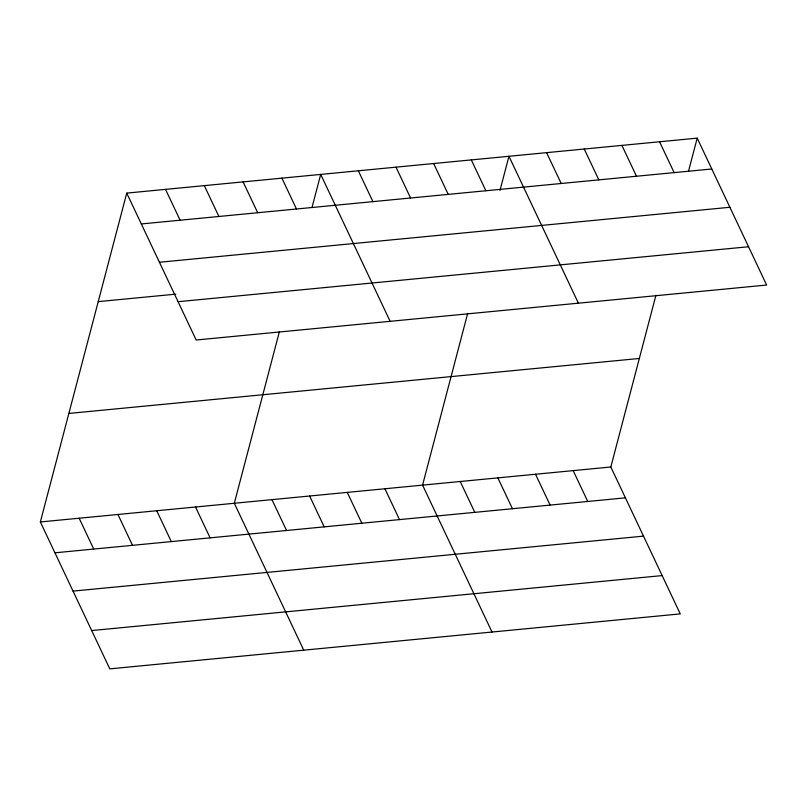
<?xml version="1.0" encoding="UTF-8"?>
<svg xmlns="http://www.w3.org/2000/svg" width="807" height="807" viewBox="0 0 807 807"><rect width="100%" height="100%" fill="white"/><g stroke="black" fill="none" stroke-linecap="round" stroke-linejoin="round"><path stroke-width="1.21" d="M655.93 295.271L610.828 466.991L680.261 613.895L109.792 668.862L40.35 521.958L126.739 193.105L697.208 138.138L766.65 285.042L196.172 340.009L126.739 193.105M279.424 331.556L234.312 503.265L303.755 650.17M312.016 207.449L320.702 174.423L390.134 321.317M467.677 313.409L422.565 485.128L492.008 632.032M499.967 190.482L508.955 156.276L578.397 303.18M688.532 171.165L697.208 138.138M141.316 223.953L711.794 168.986M159.423 262.255L729.891 207.278M98.232 301.626L175.815 294.152M178.075 301.707L748.543 246.74M68.857 413.436L639.336 358.469M40.35 521.958L610.828 466.991M54.926 552.805L625.405 497.838M73.034 591.107L643.512 536.13M91.685 630.56L662.164 575.593M659.561 141.77L674.138 172.607M621.904 145.391L636.491 176.239M584.258 149.023L598.834 179.87M546.601 152.654L561.188 183.492M471.298 159.907L485.885 190.755M433.652 163.539L448.228 194.376M573.172 470.622L587.748 501.46M396.005 167.16L410.581 198.008M535.525 474.244L550.102 505.091M358.348 170.791L372.925 201.639M497.869 477.875L512.445 508.723M460.222 481.507L474.798 512.344M281.905 178.155L296.482 209.003M243.109 181.898L257.695 212.735M384.919 488.76L399.495 519.607M204.322 185.63L218.899 216.478M347.262 492.391L361.849 523.229M165.526 189.373L180.112 220.21M309.616 496.012L324.192 526.86M271.959 499.644L286.546 530.481M195.516 507.008L210.102 537.855M156.729 510.75L171.306 541.588M117.933 514.483L132.509 545.33M79.147 518.225L93.723 549.063"/></g></svg>
